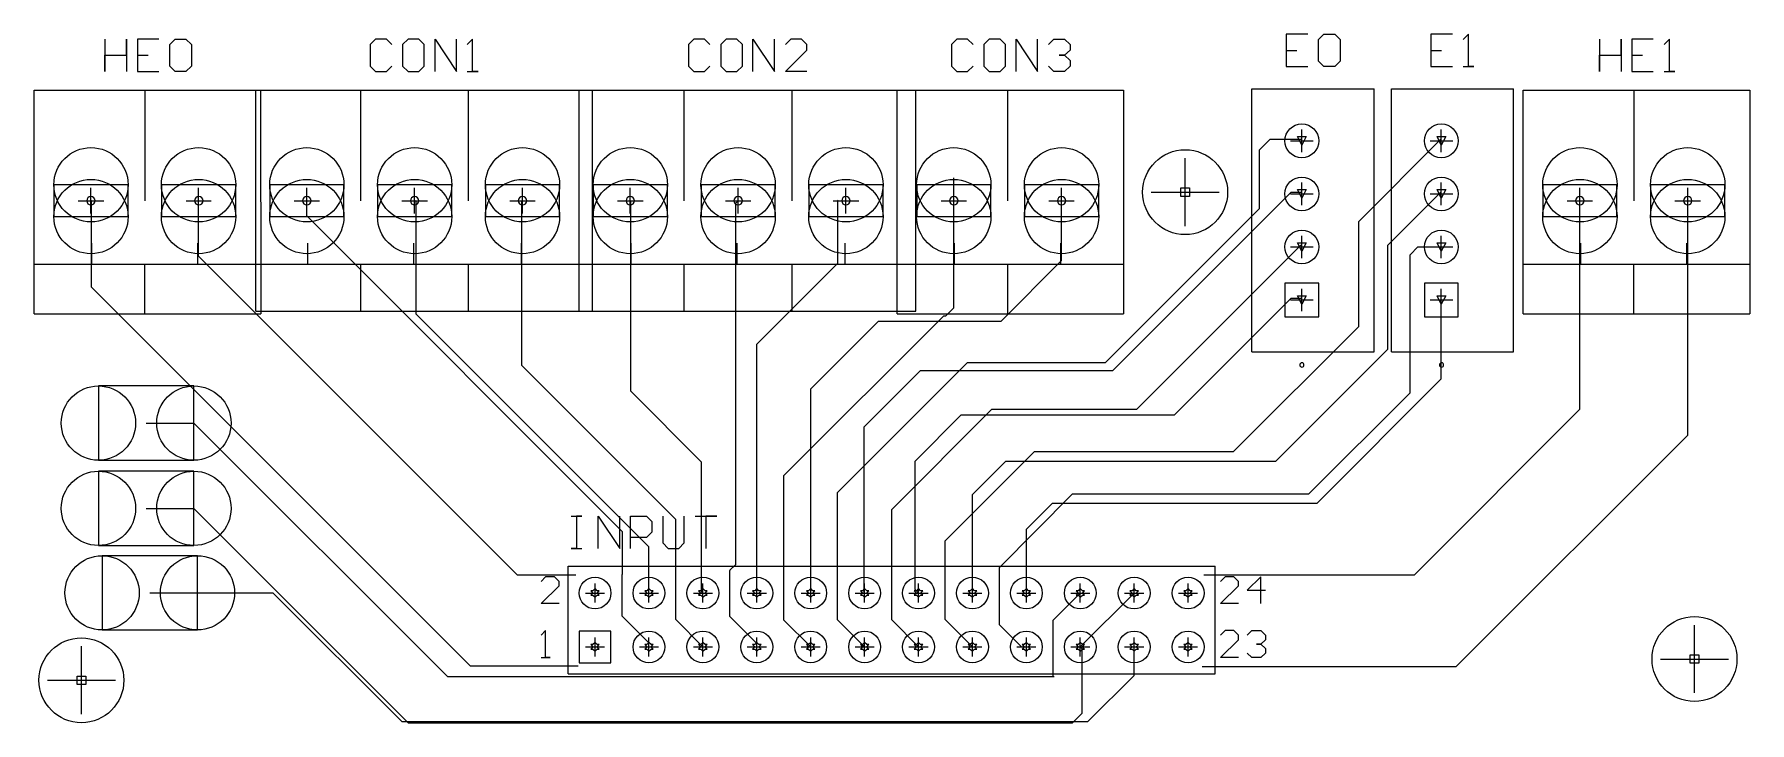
# Model space of a CAD drawing. Extents: x 2.3 to 83.1, y 1.5 to 33.9.
import ezdxf

# ---------------------------------------------------------------- set-up
doc = ezdxf.new("R2010")
doc.units = 0
doc.layers.get('0').update_dxf_attribs({"linetype": 'CONTINUOUS'})
for name, color, linetype in [('gbl', 5, 'CONTINUOUS'), ('gd1', 1, 'CONTINUOUS'), ('gg1', 1, 'CONTINUOUS'), ('gtl', 1, 'CONTINUOUS'), ('gto', 2, 'CONTINUOUS')]:
    doc.layers.add(name, color=color, linetype=linetype)

# ---------------------------------------------------------------- blocks, each defined once
blk = doc.blocks.new('D14')
blk.add_lwpolyline([(2.2479, 1.74752), (-2.2479, 1.74752), (-2.2479, -1.74752), (2.2479, -1.74752)], close=True)
for centre in [(-2.2479, 0), (2.2479, 0)]:
    blk.add_circle(centre, 1.75)
blk = doc.blocks.new('D19')
blk.add_circle((0, 0), 2)
blk = doc.blocks.new('D20')
blk.add_lwpolyline([(1.74752, 0.7493), (-1.74752, 0.7493), (-1.74752, -0.7493), (1.74752, -0.7493)], close=True)
for centre in [(0, 0.7493), (0, -0.7493)]:
    blk.add_circle(centre, 1.75)
blk = doc.blocks.new('D21')
blk.add_lwpolyline([(-0.794998, -0.794998), (0.794998, -0.794998), (0.794998, 0.794998), (-0.794998, 0.794998)], close=True)
blk = doc.blocks.new('D22')
blk.add_circle((0, 0), 0.795)
blk = doc.blocks.new('D23')
blk.add_circle((0, 0), 0.75)
blk = doc.blocks.new('D24')
blk.add_lwpolyline([(-0.749999, -0.749999), (0.749999, -0.749999), (0.749999, 0.749999), (-0.749999, 0.749999)], close=True)

msp = doc.modelspace()

# ---------------------------------------------------------------- linework, layer by layer
at = {"layer": 'gbl', "color": 5}
for points in [[(60.00012, 28.500057), (60.500121, 29.000058)], [(60.00012, 25.730051), (60.00012, 28.500057)], [(60.500121, 29.000058), (62.000124, 29.000058)], [(64.680129, 25.12005), (68.570137, 29.020058)], [(45.600091, 21.050042), (45.600091, 27.180054)], [(15.12003, 25.380051), (15.12003, 26.120052)], [(25.250051, 18.330037), (25.250051, 26.090052), (25.280051, 26.120052)], [(35.330071, 25.990052), (35.440071, 26.100052)], [(35.330071, 8.960018), (35.330071, 25.990052)], [(15.12003, 25.380051), (30.00006, 10.490021)], [(52.750106, 18.480037), (60.00012, 25.730051)], [(64.680129, 20.17004), (64.680129, 25.12005)], [(54.230108, 16.280033), (61.950124, 24.000048)], [(61.950124, 24.000048), (62.000124, 24.000048)], [(62.330125, 12.280025), (67.100134, 17.050034), (67.100134, 23.550047), (67.470135, 23.930048), (68.560137, 23.930048)], [(45.23009, 20.680041), (45.600091, 21.050042)], [(37.600075, 13.150026), (45.13009, 20.680041)], [(45.13009, 20.680041), (45.23009, 20.680041)], [(58.780118, 14.280029), (64.680129, 20.17004)], [(25.250051, 18.330037), (32.500065, 11.080022)], [(40.13008, 12.350025), (46.250093, 18.480037)], [(46.250093, 18.480037), (52.750106, 18.480037)], [(42.680085, 11.550023), (47.400095, 16.280033)], [(47.400095, 16.280033), (54.230108, 16.280033)], [(7.550015, 15.620031), (9.80002, 15.620031)], [(9.80002, 15.620031), (21.750044, 3.670007)], [(45.20009, 10.07002), (49.400099, 14.280029)], [(49.400099, 14.280029), (58.780118, 14.280029)], [(37.600075, 6.330013), (37.600075, 13.150026)], [(40.13008, 6.350013), (40.13008, 12.350025)], [(47.750096, 8.820018), (51.200102, 12.280025)], [(51.200102, 12.280025), (62.330125, 12.280025)], [(7.550015, 11.600023), (9.80002, 11.600023)], [(9.80002, 11.600023), (19.90004, 1.500003)], [(42.680085, 6.340013), (42.680085, 11.550023)], [(32.500065, 6.360013), (32.500065, 11.080022)], [(30.00006, 8.500017), (30.00006, 10.490021)], [(45.20009, 6.360013), (45.20009, 10.07002)], [(35.05007, 8.690017), (35.330071, 8.960018)], [(29.98006, 8.480017), (30.00006, 8.500017)], [(29.98006, 6.520013), (29.98006, 8.480017)], [(35.05007, 8.690017), (35.05007, 8.680017)], [(35.05007, 6.510013), (35.05007, 8.680017)], [(47.750096, 6.110012), (47.750096, 8.820018)], [(50.280101, 3.670007), (50.280101, 6.330013), (51.560103, 7.610015)], [(51.560103, 5.07001), (54.100108, 7.610015)], [(29.98006, 6.520013), (31.240062, 5.260011)], [(35.05007, 6.510013), (36.320073, 5.24001)], [(32.500065, 6.360013), (33.780068, 5.07001)], [(37.600075, 6.330013), (38.860078, 5.07001)], [(40.13008, 6.350013), (41.400083, 5.07001)], [(42.680085, 6.340013), (43.940088, 5.07001)], [(45.20009, 6.360013), (46.480093, 5.07001)], [(47.750096, 6.110012), (48.790098, 5.07001)], [(31.240062, 5.07001), (31.240062, 5.260011)], [(36.320073, 5.07001), (36.320073, 5.24001)], [(48.790098, 5.07001), (49.020098, 5.07001)], [(51.200102, 1.500003), (51.650103, 1.950004), (51.650103, 4.98001)], [(51.560103, 5.07001), (51.650103, 4.98001)], [(51.560103, 5.07001), (51.560103, 5.07001)], [(21.750044, 3.670007), (50.330101, 3.670007)], [(19.90004, 1.500003), (51.200102, 1.500003)]]:
    msp.add_lwpolyline(points, dxfattribs=at)
at = {"layer": 'gd1', "color": 1}
for points in [[(62.000124, 28.720057), (61.800124, 29.120058), (62.200124, 29.120058), (62.000124, 28.720057)], [(68.570137, 28.720057), (68.370137, 29.120058), (68.780138, 29.120058), (68.570137, 28.720057)], [(56.300113, 26.300053), (56.300113, 26.700053), (56.700113, 26.700053), (56.700113, 26.300053), (56.300113, 26.300053)], [(62.000124, 26.220052), (61.800124, 26.620053), (62.200124, 26.620053), (62.000124, 26.220052)], [(68.570137, 26.220052), (68.370137, 26.620053), (68.780138, 26.620053), (68.570137, 26.220052)], [(62.000124, 23.720047), (61.800124, 24.120048), (62.200124, 24.120048), (62.000124, 23.720047)], [(68.570137, 23.720047), (68.370137, 24.120048), (68.780138, 24.120048), (68.570137, 23.720047)], [(62.000124, 21.220042), (61.800124, 21.620043), (62.200124, 21.620043), (62.000124, 21.220042)], [(68.570137, 21.220042), (68.370137, 21.620043), (68.780138, 21.620043), (68.570137, 21.220042)], [(28.700057, 7.410015), (28.800058, 7.510015), (28.900058, 7.510015), (28.800058, 7.610015), (28.900058, 7.720015), (28.800058, 7.720015), (28.700057, 7.820016), (28.600057, 7.720015), (28.500057, 7.720015), (28.600057, 7.610015), (28.500057, 7.510015), (28.600057, 7.510015), (28.700057, 7.410015)], [(31.240062, 7.410015), (31.340063, 7.510015), (31.440063, 7.510015), (31.340063, 7.610015), (31.440063, 7.720015), (31.340063, 7.720015), (31.240062, 7.820016), (31.140062, 7.720015), (31.040062, 7.720015), (31.140062, 7.610015), (31.040062, 7.510015), (31.140062, 7.510015), (31.240062, 7.410015)], [(33.780068, 7.410015), (33.880068, 7.510015), (33.980068, 7.510015), (33.880068, 7.610015), (33.980068, 7.720015), (33.880068, 7.720015), (33.780068, 7.820016), (33.680067, 7.720015), (33.580067, 7.720015), (33.680067, 7.610015), (33.580067, 7.510015), (33.680067, 7.510015), (33.780068, 7.410015)], [(36.320073, 7.410015), (36.420073, 7.510015), (36.520073, 7.510015), (36.420073, 7.610015), (36.520073, 7.720015), (36.420073, 7.720015), (36.320073, 7.820016), (36.220072, 7.720015), (36.120072, 7.720015), (36.220072, 7.610015), (36.120072, 7.510015), (36.220072, 7.510015), (36.320073, 7.410015)], [(38.860078, 7.410015), (38.960078, 7.510015), (39.060078, 7.510015), (38.960078, 7.610015), (39.060078, 7.720015), (38.960078, 7.720015), (38.860078, 7.820016), (38.760078, 7.720015), (38.660077, 7.720015), (38.760078, 7.610015), (38.660077, 7.510015), (38.760078, 7.510015), (38.860078, 7.410015)], [(41.400083, 7.410015), (41.500083, 7.510015), (41.600083, 7.510015), (41.500083, 7.610015), (41.600083, 7.720015), (41.500083, 7.720015), (41.400083, 7.820016), (41.300083, 7.720015), (41.200082, 7.720015), (41.300083, 7.610015), (41.200082, 7.510015), (41.300083, 7.510015), (41.400083, 7.410015)], [(43.940088, 7.410015), (44.040088, 7.510015), (44.140088, 7.510015), (44.040088, 7.610015), (44.140088, 7.720015), (44.040088, 7.720015), (43.940088, 7.820016), (43.840088, 7.720015), (43.740087, 7.720015), (43.840088, 7.610015), (43.740087, 7.510015), (43.840088, 7.510015), (43.940088, 7.410015)], [(46.480093, 7.410015), (46.580093, 7.510015), (46.680093, 7.510015), (46.580093, 7.610015), (46.680093, 7.720015), (46.580093, 7.720015), (46.480093, 7.820016), (46.380093, 7.720015), (46.280093, 7.720015), (46.380093, 7.610015), (46.280093, 7.510015), (46.380093, 7.510015), (46.480093, 7.410015)], [(49.020098, 7.410015), (49.120098, 7.510015), (49.220098, 7.510015), (49.120098, 7.610015), (49.220098, 7.720015), (49.120098, 7.720015), (49.020098, 7.820016), (48.920098, 7.720015), (48.820098, 7.720015), (48.920098, 7.610015), (48.820098, 7.510015), (48.920098, 7.510015), (49.020098, 7.410015)], [(51.560103, 7.410015), (51.660103, 7.510015), (51.760104, 7.510015), (51.660103, 7.610015), (51.760104, 7.720015), (51.660103, 7.720015), (51.560103, 7.820016), (51.460103, 7.720015), (51.360103, 7.720015), (51.460103, 7.610015), (51.360103, 7.510015), (51.460103, 7.510015), (51.560103, 7.410015)], [(54.100108, 7.410015), (54.200108, 7.510015), (54.300109, 7.510015), (54.200108, 7.610015), (54.300109, 7.720015), (54.200108, 7.720015), (54.100108, 7.820016), (54.000108, 7.720015), (53.900108, 7.720015), (54.000108, 7.610015), (53.900108, 7.510015), (54.000108, 7.510015), (54.100108, 7.410015)], [(56.640113, 7.410015), (56.740113, 7.510015), (56.840114, 7.510015), (56.740113, 7.610015), (56.840114, 7.720015), (56.740113, 7.720015), (56.640113, 7.820016), (56.540113, 7.720015), (56.440113, 7.720015), (56.540113, 7.610015), (56.440113, 7.510015), (56.540113, 7.510015), (56.640113, 7.410015)], [(28.700057, 4.87001), (28.800058, 4.97001), (28.900058, 4.97001), (28.800058, 5.07001), (28.900058, 5.18001), (28.800058, 5.18001), (28.700057, 5.280011), (28.600057, 5.18001), (28.500057, 5.18001), (28.600057, 5.07001), (28.500057, 4.97001), (28.600057, 4.97001), (28.700057, 4.87001)], [(31.240062, 4.87001), (31.340063, 4.97001), (31.440063, 4.97001), (31.340063, 5.07001), (31.440063, 5.18001), (31.340063, 5.18001), (31.240062, 5.280011), (31.140062, 5.18001), (31.040062, 5.18001), (31.140062, 5.07001), (31.040062, 4.97001), (31.140062, 4.97001), (31.240062, 4.87001)], [(33.780068, 4.87001), (33.880068, 4.97001), (33.980068, 4.97001), (33.880068, 5.07001), (33.980068, 5.18001), (33.880068, 5.18001), (33.780068, 5.280011), (33.680067, 5.18001), (33.580067, 5.18001), (33.680067, 5.07001), (33.580067, 4.97001), (33.680067, 4.97001), (33.780068, 4.87001)], [(36.320073, 4.87001), (36.420073, 4.97001), (36.520073, 4.97001), (36.420073, 5.07001), (36.520073, 5.18001), (36.420073, 5.18001), (36.320073, 5.280011), (36.220072, 5.18001), (36.120072, 5.18001), (36.220072, 5.07001), (36.120072, 4.97001), (36.220072, 4.97001), (36.320073, 4.87001)], [(38.860078, 4.87001), (38.960078, 4.97001), (39.060078, 4.97001), (38.960078, 5.07001), (39.060078, 5.18001), (38.960078, 5.18001), (38.860078, 5.280011), (38.760078, 5.18001), (38.660077, 5.18001), (38.760078, 5.07001), (38.660077, 4.97001), (38.760078, 4.97001), (38.860078, 4.87001)], [(41.400083, 4.87001), (41.500083, 4.97001), (41.600083, 4.97001), (41.500083, 5.07001), (41.600083, 5.18001), (41.500083, 5.18001), (41.400083, 5.280011), (41.300083, 5.18001), (41.200082, 5.18001), (41.300083, 5.07001), (41.200082, 4.97001), (41.300083, 4.97001), (41.400083, 4.87001)], [(43.940088, 4.87001), (44.040088, 4.97001), (44.140088, 4.97001), (44.040088, 5.07001), (44.140088, 5.18001), (44.040088, 5.18001), (43.940088, 5.280011), (43.840088, 5.18001), (43.740087, 5.18001), (43.840088, 5.07001), (43.740087, 4.97001), (43.840088, 4.97001), (43.940088, 4.87001)], [(46.480093, 4.87001), (46.580093, 4.97001), (46.680093, 4.97001), (46.580093, 5.07001), (46.680093, 5.18001), (46.580093, 5.18001), (46.480093, 5.280011), (46.380093, 5.18001), (46.280093, 5.18001), (46.380093, 5.07001), (46.280093, 4.97001), (46.380093, 4.97001), (46.480093, 4.87001)], [(49.020098, 4.87001), (49.120098, 4.97001), (49.220098, 4.97001), (49.120098, 5.07001), (49.220098, 5.18001), (49.120098, 5.18001), (49.020098, 5.280011), (48.920098, 5.18001), (48.820098, 5.18001), (48.920098, 5.07001), (48.820098, 4.97001), (48.920098, 4.97001), (49.020098, 4.87001)], [(51.560103, 4.87001), (51.660103, 4.97001), (51.760104, 4.97001), (51.660103, 5.07001), (51.760104, 5.18001), (51.660103, 5.18001), (51.560103, 5.280011), (51.460103, 5.18001), (51.360103, 5.18001), (51.460103, 5.07001), (51.360103, 4.97001), (51.460103, 4.97001), (51.560103, 4.87001)], [(54.100108, 4.87001), (54.200108, 4.97001), (54.300109, 4.97001), (54.200108, 5.07001), (54.300109, 5.18001), (54.200108, 5.18001), (54.100108, 5.280011), (54.000108, 5.18001), (53.900108, 5.18001), (54.000108, 5.07001), (53.900108, 4.97001), (54.000108, 4.97001), (54.100108, 4.87001)], [(56.640113, 4.87001), (56.740113, 4.97001), (56.840114, 4.97001), (56.740113, 5.07001), (56.840114, 5.18001), (56.740113, 5.18001), (56.640113, 5.280011), (56.540113, 5.18001), (56.440113, 5.18001), (56.540113, 5.07001), (56.440113, 4.97001), (56.540113, 4.97001), (56.640113, 4.87001)], [(80.300161, 4.300009), (80.300161, 4.700009), (80.700161, 4.700009), (80.700161, 4.300009), (80.300161, 4.300009)], [(4.300009, 3.300007), (4.300009, 3.700007), (4.700009, 3.700007), (4.700009, 3.300007), (4.300009, 3.300007)]]:
    msp.add_lwpolyline(points, dxfattribs=at)
for points in [[(5.15001, 26.100052), (5.15001, 26.100052), (5.15001, 26.100052, 1), (4.75001, 26.100052), (4.75001, 26.100052), (4.75001, 26.100052, 1), (5.15001, 26.100052), (5.15001, 26.100052)], [(10.23002, 26.100052), (10.23002, 26.100052), (10.23002, 26.100052, 1), (9.83002, 26.100052), (9.83002, 26.100052), (9.83002, 26.100052, 1), (10.23002, 26.100052), (10.23002, 26.100052)], [(15.320031, 26.100052), (15.320031, 26.100052), (15.320031, 26.100052, 1), (14.92003, 26.100052), (14.92003, 26.100052), (14.92003, 26.100052, 1), (15.320031, 26.100052), (15.320031, 26.100052)], [(20.400041, 26.100052), (20.400041, 26.100052), (20.400041, 26.100052, 1), (20.00004, 26.100052), (20.00004, 26.100052), (20.00004, 26.100052, 1), (20.400041, 26.100052), (20.400041, 26.100052)], [(25.480051, 26.100052), (25.480051, 26.100052), (25.480051, 26.100052, 1), (25.08005, 26.100052), (25.08005, 26.100052), (25.08005, 26.100052, 1), (25.480051, 26.100052), (25.480051, 26.100052)], [(30.560061, 26.100052), (30.560061, 26.100052), (30.560061, 26.100052, 1), (30.16006, 26.100052), (30.16006, 26.100052), (30.16006, 26.100052, 1), (30.560061, 26.100052), (30.560061, 26.100052)], [(35.640071, 26.100052), (35.640071, 26.100052), (35.640071, 26.100052, 1), (35.24007, 26.100052), (35.24007, 26.100052), (35.24007, 26.100052, 1), (35.640071, 26.100052), (35.640071, 26.100052)], [(40.720081, 26.100052), (40.720081, 26.100052), (40.720081, 26.100052, 1), (40.320081, 26.100052), (40.320081, 26.100052), (40.320081, 26.100052, 1), (40.720081, 26.100052), (40.720081, 26.100052)], [(45.800092, 26.100052), (45.800092, 26.100052), (45.800092, 26.100052, 1), (45.400091, 26.100052), (45.400091, 26.100052), (45.400091, 26.100052, 1), (45.800092, 26.100052), (45.800092, 26.100052)], [(50.880102, 26.100052), (50.880102, 26.100052), (50.880102, 26.100052, 1), (50.480101, 26.100052), (50.480101, 26.100052), (50.480101, 26.100052, 1), (50.880102, 26.100052), (50.880102, 26.100052)], [(75.300151, 26.100052), (75.300151, 26.100052), (75.300151, 26.100052, 1), (74.90015, 26.100052), (74.90015, 26.100052), (74.90015, 26.100052, 1), (75.300151, 26.100052), (75.300151, 26.100052)], [(80.380161, 26.100052), (80.380161, 26.100052), (80.380161, 26.100052, 1), (79.98016, 26.100052), (79.98016, 26.100052), (79.98016, 26.100052, 1), (80.380161, 26.100052), (80.380161, 26.100052)]]:
    msp.add_lwpolyline(points, format="xyb", dxfattribs=at)
at = {"layer": 'gg1', "color": 1}
for points in [[(62.000124, 28.390057), (62.000124, 29.450059)], [(68.570137, 28.390057), (68.570137, 29.450059)], [(61.470123, 28.920058), (62.530125, 28.920058)], [(68.040136, 28.920058), (69.110138, 28.920058)], [(56.500113, 24.90005), (56.500113, 28.100056)], [(4.95001, 25.500051), (4.95001, 26.700053)], [(10.02002, 25.500051), (10.02002, 26.700053)], [(15.12003, 25.500051), (15.12003, 26.700053)], [(20.20004, 25.500051), (20.20004, 26.700053)], [(25.280051, 25.500051), (25.280051, 26.700053)], [(30.360061, 25.500051), (30.360061, 26.700053)], [(35.440071, 25.500051), (35.440071, 26.700053)], [(40.520081, 25.500051), (40.520081, 26.700053)], [(45.600091, 25.500051), (45.600091, 26.700053)], [(50.680101, 25.500051), (50.680101, 26.700053)], [(62.000124, 25.890052), (62.000124, 26.950054)], [(68.570137, 25.890052), (68.570137, 26.950054)], [(75.10015, 25.500051), (75.10015, 26.700053)], [(80.18016, 25.500051), (80.18016, 26.700053)], [(4.340009, 26.100052), (5.550011, 26.100052)], [(9.430019, 26.100052), (10.620021, 26.100052)], [(14.520029, 26.100052), (15.720031, 26.100052)], [(19.600039, 26.100052), (20.800042, 26.100052)], [(24.680049, 26.100052), (25.880052, 26.100052)], [(29.76006, 26.100052), (30.960062, 26.100052)], [(34.84007, 26.100052), (36.040072, 26.100052)], [(39.92008, 26.100052), (41.120082, 26.100052)], [(45.00009, 26.100052), (46.200092, 26.100052)], [(50.0801, 26.100052), (51.280103, 26.100052)], [(54.90011, 26.500053), (58.100116, 26.500053)], [(61.470123, 26.420053), (62.530125, 26.420053)], [(68.040136, 26.420053), (69.110138, 26.420053)], [(74.500149, 26.100052), (75.700151, 26.100052)], [(79.580159, 26.100052), (80.780162, 26.100052)], [(62.000124, 23.390047), (62.000124, 24.450049)], [(68.570137, 23.390047), (68.570137, 24.450049)], [(61.470123, 23.920048), (62.530125, 23.920048)], [(68.040136, 23.920048), (69.110138, 23.920048)], [(62.000124, 20.890042), (62.000124, 21.950044)], [(68.570137, 20.890042), (68.570137, 21.950044)], [(61.470123, 21.420043), (62.530125, 21.420043)], [(68.040136, 21.420043), (69.110138, 21.420043)], [(28.250057, 7.610015), (29.150058, 7.610015)], [(28.700057, 7.160014), (28.700057, 8.060016)], [(30.790062, 7.610015), (31.690063, 7.610015)], [(31.240062, 7.160014), (31.240062, 8.060016)], [(33.330067, 7.610015), (34.230068, 7.610015)], [(33.780068, 7.160014), (33.780068, 8.060016)], [(35.870072, 7.610015), (36.770074, 7.610015)], [(36.320073, 7.160014), (36.320073, 8.060016)], [(38.410077, 7.610015), (39.310079, 7.610015)], [(38.860078, 7.160014), (38.860078, 8.060016)], [(40.950082, 7.610015), (41.850084, 7.610015)], [(41.400083, 7.160014), (41.400083, 8.060016)], [(43.490087, 7.610015), (44.390089, 7.610015)], [(43.940088, 7.160014), (43.940088, 8.060016)], [(46.030092, 7.610015), (46.930094, 7.610015)], [(46.480093, 7.160014), (46.480093, 8.060016)], [(48.570097, 7.610015), (49.470099, 7.610015)], [(49.020098, 7.160014), (49.020098, 8.060016)], [(51.110102, 7.610015), (52.010104, 7.610015)], [(51.560103, 7.160014), (51.560103, 8.060016)], [(53.650107, 7.610015), (54.550109, 7.610015)], [(54.100108, 7.160014), (54.100108, 8.060016)], [(56.190112, 7.610015), (57.090114, 7.610015)], [(56.640113, 7.160014), (56.640113, 8.060016)], [(80.500161, 2.900006), (80.500161, 6.100012)], [(4.500009, 1.900004), (4.500009, 5.10001)], [(28.250057, 5.07001), (29.150058, 5.07001)], [(28.700057, 4.620009), (28.700057, 5.520011)], [(30.790062, 5.07001), (31.690063, 5.07001)], [(31.240062, 4.620009), (31.240062, 5.520011)], [(33.330067, 5.07001), (34.230068, 5.07001)], [(33.780068, 4.620009), (33.780068, 5.520011)], [(35.870072, 5.07001), (36.770074, 5.07001)], [(36.320073, 4.620009), (36.320073, 5.520011)], [(38.410077, 5.07001), (39.310079, 5.07001)], [(38.860078, 4.620009), (38.860078, 5.520011)], [(40.950082, 5.07001), (41.850084, 5.07001)], [(41.400083, 4.620009), (41.400083, 5.520011)], [(43.490087, 5.07001), (44.390089, 5.07001)], [(43.940088, 4.620009), (43.940088, 5.520011)], [(46.030092, 5.07001), (46.930094, 5.07001)], [(46.480093, 4.620009), (46.480093, 5.520011)], [(48.570097, 5.07001), (49.470099, 5.07001)], [(49.020098, 4.620009), (49.020098, 5.520011)], [(51.110102, 5.07001), (52.010104, 5.07001)], [(51.560103, 4.620009), (51.560103, 5.520011)], [(53.650107, 5.07001), (54.550109, 5.07001)], [(54.100108, 4.620009), (54.100108, 5.520011)], [(56.190112, 5.07001), (57.090114, 5.07001)], [(56.640113, 4.620009), (56.640113, 5.520011)], [(78.900158, 4.500009), (82.100164, 4.500009)], [(2.900006, 3.500007), (6.100012, 3.500007)]]:
    msp.add_lwpolyline(points, dxfattribs=at)
at = {"layer": 'gtl', "color": 1}
for points in [[(4.95001, 26.120052), (4.97001, 26.090052)], [(4.97001, 22.030044), (4.97001, 26.090052)], [(10.02002, 23.480047), (10.02002, 26.120052)], [(20.20004, 26.120052), (20.270041, 26.050052)], [(20.270041, 20.750042), (20.270041, 26.050052)], [(30.360061, 26.100052), (30.380061, 26.080052)], [(30.380061, 17.120034), (30.380061, 26.080052)], [(36.320073, 19.340039), (40.14008, 23.160046), (40.14008, 26.110052), (40.15008, 26.120052)], [(50.680101, 23.280047), (50.680101, 26.120052)], [(53.100106, 18.100036), (61.500123, 26.500053)], [(61.500123, 26.500053), (62.000124, 26.500053)], [(66.050132, 24.000048), (68.570137, 26.520053)], [(75.10015, 16.280033), (75.10015, 25.800052)], [(80.18016, 15.05003), (80.18016, 25.760052)], [(10.02002, 23.480047), (25.03005, 8.470017)], [(66.050132, 19.100038), (66.050132, 24.000048)], [(42.050084, 20.420041), (47.830096, 20.420041), (50.680101, 23.280047)], [(4.97001, 22.030044), (22.820046, 4.180008)], [(56.000112, 16.000032), (61.500123, 21.500043)], [(61.500123, 21.500043), (62.000124, 21.500043)], [(68.570137, 17.700035), (68.570137, 21.310043)], [(20.270041, 20.750042), (31.240062, 9.78002)], [(38.860078, 17.240034), (42.050084, 20.420041)], [(36.320073, 7.610015), (36.320073, 19.340039)], [(60.780122, 13.820028), (66.050132, 19.100038)], [(41.380083, 15.450031), (44.030088, 18.100036)], [(44.030088, 18.100036), (53.100106, 18.100036)], [(30.380061, 17.120034), (33.720067, 13.770028)], [(38.860078, 7.610015), (38.860078, 17.240034)], [(62.720125, 11.850024), (68.570137, 17.700035)], [(67.300135, 8.470017), (75.10015, 16.280033)], [(41.380083, 7.640015), (41.380083, 15.450031)], [(43.780088, 13.830028), (45.950092, 16.000032)], [(45.950092, 16.000032), (56.000112, 16.000032)], [(69.270139, 4.150008), (80.18016, 15.05003)], [(33.720067, 7.670015), (33.720067, 13.770028)], [(43.780088, 7.780016), (43.780088, 13.830028)], [(46.480093, 7.610015), (46.480093, 12.260025), (48.050096, 13.820028)], [(48.050096, 13.820028), (60.780122, 13.820028)], [(49.020098, 10.620021), (50.250101, 11.850024)], [(50.250101, 11.850024), (62.720125, 11.850024)], [(49.020098, 7.610015), (49.020098, 10.620021)], [(31.240062, 7.610015), (31.240062, 9.78002)], [(25.03005, 8.470017), (27.800056, 8.470017)], [(57.380115, 8.470017), (67.300135, 8.470017)], [(7.720015, 7.620015), (13.520027, 7.620015), (19.600039, 1.550003)], [(33.720067, 7.670015), (33.780068, 7.610015)], [(41.380083, 7.640015), (41.400083, 7.610015)], [(43.780088, 7.780016), (43.940088, 7.610015)], [(54.100108, 3.720007), (54.100108, 5.07001)], [(22.820046, 4.180008), (27.900056, 4.180008)], [(57.300115, 4.150008), (69.270139, 4.150008)], [(51.920104, 1.550003), (54.100108, 3.720007)], [(19.600039, 1.550003), (51.920104, 1.550003)]]:
    msp.add_lwpolyline(points, dxfattribs=at)
at = {"layer": 'gto', "color": 2}
for points in [[(5.610011, 33.710067), (5.610011, 32.190064), (5.610011, 32.950066), (6.630013, 32.950066), (6.630013, 33.710067), (6.630013, 32.190064)], [(8.150016, 33.710067), (7.140014, 33.710067), (7.140014, 32.190064), (8.150016, 32.190064)], [(8.660017, 33.460067), (8.910018, 33.710067), (9.420019, 33.710067), (9.680019, 33.460067), (9.680019, 32.440065), (9.420019, 32.190064), (8.910018, 32.190064), (8.660017, 32.440065), (8.660017, 33.460067)], [(19.130038, 33.460067), (18.870038, 33.710067), (18.360037, 33.710067), (18.110036, 33.460067), (18.110036, 32.440065), (18.360037, 32.190064), (18.870038, 32.190064), (19.130038, 32.440065)], [(20.400041, 33.710067), (19.89004, 33.710067), (19.630039, 33.460067), (19.630039, 32.440065), (19.89004, 32.190064), (20.400041, 32.190064), (20.650041, 32.440065), (20.650041, 33.460067), (20.400041, 33.710067)], [(21.160042, 32.190064), (21.160042, 33.710067), (22.170044, 32.190064), (22.170044, 33.710067)], [(22.680045, 32.190064), (23.190046, 32.190064), (22.930046, 32.190064), (22.930046, 33.710067), (22.680045, 33.460067)], [(34.110068, 33.460067), (33.860068, 33.710067), (33.350067, 33.710067), (33.100066, 33.460067), (33.100066, 32.440065), (33.350067, 32.190064), (33.860068, 32.190064), (34.110068, 32.440065)], [(35.380071, 33.710067), (34.87007, 33.710067), (34.620069, 33.460067), (34.620069, 32.440065), (34.87007, 32.190064), (35.380071, 32.190064), (35.640071, 32.440065), (35.640071, 33.460067), (35.380071, 33.710067)], [(36.140072, 32.190064), (36.140072, 33.710067), (37.160074, 32.190064), (37.160074, 33.710067)], [(38.680077, 32.190064), (37.670075, 32.190064), (38.680077, 33.200066), (38.680077, 33.460067), (38.430077, 33.710067), (37.920076, 33.710067), (37.670075, 33.460067)], [(46.510093, 33.460067), (46.250093, 33.710067), (45.750092, 33.710067), (45.490091, 33.460067), (45.490091, 32.440065), (45.750092, 32.190064), (46.250093, 32.190064), (46.510093, 32.440065)], [(47.780096, 33.710067), (47.270095, 33.710067), (47.010094, 33.460067), (47.010094, 32.440065), (47.270095, 32.190064), (47.780096, 32.190064), (48.030096, 32.440065), (48.030096, 33.460067), (47.780096, 33.710067)], [(48.540097, 32.190064), (48.540097, 33.710067), (49.550099, 32.190064), (49.550099, 33.710067)], [(50.0601, 33.460067), (50.320101, 33.710067), (50.820102, 33.710067), (51.080102, 33.460067), (51.080102, 33.200066), (50.820102, 32.950066), (50.570101, 32.950066), (50.820102, 32.950066), (51.080102, 32.700065), (51.080102, 32.440065), (50.820102, 32.190064), (50.320101, 32.190064), (50.0601, 32.440065)], [(62.280125, 33.940068), (61.260123, 33.940068), (61.260123, 32.420065), (62.280125, 32.420065)], [(61.260123, 33.180066), (61.770124, 33.180066)], [(62.790126, 33.690067), (63.040126, 33.940068), (63.550127, 33.940068), (63.800128, 33.690067), (63.800128, 32.670065), (63.550127, 32.420065), (63.040126, 32.420065), (62.790126, 32.670065), (62.790126, 33.690067)], [(69.090138, 33.940068), (68.070136, 33.940068), (68.070136, 32.420065), (69.090138, 32.420065)], [(68.070136, 33.180066), (68.580137, 33.180066)], [(69.600139, 32.420065), (70.10014, 32.420065), (69.85014, 32.420065), (69.85014, 33.940068), (69.600139, 33.690067)], [(76.020152, 33.710067), (76.020152, 32.190064), (76.020152, 32.950066), (77.040154, 32.950066), (77.040154, 33.710067), (77.040154, 32.190064)], [(78.560157, 33.710067), (77.550155, 33.710067), (77.550155, 32.190064), (78.560157, 32.190064)], [(79.070158, 32.190064), (79.580159, 32.190064), (79.320159, 32.190064), (79.320159, 33.710067), (79.070158, 33.460067)], [(7.140014, 32.950066), (7.640015, 32.950066)], [(77.550155, 32.950066), (78.050156, 32.950066)], [(2.280005, 31.310063), (12.940026, 31.310063)], [(2.280005, 20.770042), (2.280005, 31.310063)], [(7.480015, 31.310063), (7.490015, 26.100052)], [(12.710025, 20.890042), (12.710025, 31.310063), (28.580057, 31.310063)], [(12.940026, 31.310063), (12.950026, 20.770042)], [(17.660035, 26.100052), (17.660035, 31.310063)], [(22.740045, 26.100052), (22.740045, 31.310063)], [(27.950056, 20.890042), (27.950056, 31.310063), (43.820088, 31.310063)], [(28.580057, 20.890042), (28.580057, 31.310063)], [(32.900066, 26.100052), (32.900066, 31.310063)], [(37.980076, 26.100052), (37.980076, 31.310063)], [(42.930086, 20.770042), (42.930086, 31.310063), (53.600107, 31.310063), (53.600107, 20.770042)], [(43.820088, 20.890042), (43.820088, 31.310063)], [(48.140096, 26.100052), (48.140096, 31.310063)], [(59.650119, 31.370063), (65.400131, 31.370063)], [(59.650119, 18.970038), (59.650119, 31.370063)], [(65.400131, 18.970038), (65.400131, 31.370063)], [(66.220132, 31.370063), (71.970144, 31.370063)], [(66.220132, 18.970038), (66.220132, 31.370063)], [(71.970144, 18.970038), (71.970144, 31.370063)], [(72.430145, 20.770042), (72.430145, 31.310063), (83.100166, 31.310063), (83.100166, 20.770042)], [(77.640155, 31.310063), (77.640155, 26.100052)], [(4.99001, 23.100046), (4.99001, 24.100048)], [(9.99002, 23.100046), (9.99002, 24.100048)], [(15.16003, 23.100046), (15.16003, 24.100048)], [(20.16004, 23.100046), (20.16004, 24.100048)], [(25.24005, 23.100046), (25.24005, 24.100048)], [(30.400061, 23.100046), (30.400061, 24.100048)], [(35.400071, 23.100046), (35.400071, 24.100048)], [(40.480081, 23.100046), (40.480081, 24.100048)], [(45.640091, 23.100046), (45.640091, 24.100048)], [(50.640101, 23.100046), (50.640101, 24.100048)], [(75.14015, 23.100046), (75.14015, 24.100048)], [(80.14016, 23.100046), (80.14016, 24.100048)], [(2.280005, 23.100046), (12.950026, 23.100046)], [(7.490015, 20.770042), (7.490015, 23.100046)], [(12.710025, 23.100046), (28.580057, 23.100046)], [(17.660035, 20.890042), (17.660035, 23.100046)], [(22.740045, 20.890042), (22.740045, 23.100046)], [(27.950056, 23.100046), (43.820088, 23.100046)], [(32.900066, 20.890042), (32.900066, 23.100046)], [(37.980076, 20.890042), (37.980076, 23.100046)], [(42.930086, 23.100046), (53.600107, 23.100046)], [(48.140096, 20.770042), (48.140096, 23.100046)], [(72.430145, 23.100046), (83.100166, 23.100046)], [(77.640155, 20.770042), (77.640155, 23.100046)], [(2.280005, 20.770042), (12.950026, 20.770042)], [(12.710025, 20.890042), (28.580057, 20.890042)], [(27.950056, 20.890042), (43.820088, 20.890042)], [(42.930086, 20.770042), (53.600107, 20.770042)], [(72.430145, 20.770042), (83.100166, 20.770042)], [(59.650119, 18.970038), (65.400131, 18.970038)], [(66.220132, 18.970038), (71.970144, 18.970038)], [(27.570055, 11.240022), (28.080056, 11.240022), (27.830056, 11.240022), (27.830056, 9.710019), (27.570055, 9.710019), (28.080056, 9.710019)], [(28.840058, 9.710019), (28.840058, 11.240022), (29.86006, 9.710019), (29.86006, 11.240022)], [(30.370061, 9.710019), (30.370061, 11.240022), (31.130062, 11.240022), (31.380063, 10.980022), (31.380063, 10.480021), (31.130062, 10.22002), (30.370061, 10.22002)], [(31.890064, 11.240022), (31.890064, 9.97002), (32.140064, 9.710019), (32.650065, 9.710019), (32.900066, 9.97002), (32.900066, 11.240022)], [(33.410067, 11.240022), (34.430069, 11.240022), (33.920068, 11.240022), (33.920068, 9.710019)], [(27.010054, 7.110014), (26.160052, 7.110014), (27.010054, 7.950016), (27.010054, 8.160016), (26.790054, 8.380017), (26.370053, 8.380017), (26.160052, 8.160016)], [(27.430055, 8.880018), (57.910116, 8.880018)], [(27.430055, 3.800008), (27.430055, 8.880018)], [(57.910116, 3.800008), (57.910116, 8.880018)], [(59.010118, 7.110014), (58.160116, 7.110014), (59.010118, 7.950016), (59.010118, 8.160016), (58.800118, 8.380017), (58.380117, 8.380017), (58.160116, 8.160016)], [(60.07012, 7.110014), (60.07012, 8.380017), (59.430119, 7.740015), (60.280121, 7.740015)], [(26.160052, 4.570009), (26.580053, 4.570009), (26.370053, 4.570009), (26.370053, 5.840012), (26.160052, 5.620011)], [(59.010118, 4.570009), (58.160116, 4.570009), (59.010118, 5.410011), (59.010118, 5.620011), (58.800118, 5.840012), (58.380117, 5.840012), (58.160116, 5.620011)], [(59.430119, 5.620011), (59.650119, 5.840012), (60.07012, 5.840012), (60.280121, 5.620011), (60.280121, 5.410011), (60.07012, 5.20001), (59.86012, 5.20001), (60.07012, 5.20001), (60.280121, 4.99001), (60.280121, 4.78001), (60.07012, 4.570009), (59.650119, 4.570009), (59.430119, 4.78001)], [(27.430055, 3.800008), (57.910116, 3.800008)]]:
    msp.add_lwpolyline(points, dxfattribs=at)
for points in [[(62.100124, 18.360037), (62.100124, 18.360037), (62.100124, 18.360037, 1), (61.900124, 18.360037), (61.900124, 18.360037), (61.900124, 18.360037, 1), (62.100124, 18.360037), (62.100124, 18.360037)], [(68.680137, 18.360037), (68.680137, 18.360037), (68.680137, 18.360037, 1), (68.480137, 18.360037), (68.480137, 18.360037), (68.480137, 18.360037, 1), (68.680137, 18.360037), (68.680137, 18.360037)]]:
    msp.add_lwpolyline(points, format="xyb", dxfattribs=at)

# ---------------------------------------------------------------- block references
at = {"layer": 'gbl'}
for name, p in [('D22', (62.000124, 28.920058)), ('D22', (68.570137, 28.920058)), ('D20', (4.95001, 26.100052)), ('D20', (10.02002, 26.100052)), ('D20', (15.12003, 26.100052)), ('D20', (20.20004, 26.100052)), ('D20', (25.280051, 26.100052)), ('D20', (30.360061, 26.100052)), ('D20', (35.440071, 26.100052)), ('D20', (40.520081, 26.100052)), ('D20', (45.600091, 26.100052)), ('D20', (50.680101, 26.100052)), ('D19', (56.500113, 26.500053)), ('D20', (75.10015, 26.100052)), ('D20', (80.18016, 26.100052)), ('D22', (62.000124, 26.420053)), ('D22', (68.570137, 26.420053)), ('D22', (62.000124, 23.920048)), ('D22', (68.570137, 23.920048)), ('D21', (62.000124, 21.420043)), ('D21', (68.570137, 21.420043)), ('D14', (7.550015, 15.620031)), ('D14', (7.550015, 11.600023)), ('D23', (28.700057, 7.610015)), ('D23', (31.240062, 7.610015)), ('D23', (33.780068, 7.610015)), ('D23', (36.320073, 7.610015)), ('D23', (38.860078, 7.610015)), ('D23', (41.400083, 7.610015)), ('D23', (43.940088, 7.610015)), ('D23', (46.480093, 7.610015)), ('D23', (49.020098, 7.610015)), ('D23', (51.560103, 7.610015)), ('D23', (54.100108, 7.610015)), ('D23', (56.640113, 7.610015)), ('D19', (80.500161, 4.500009)), ('D24', (28.700057, 5.07001)), ('D23', (31.240062, 5.07001)), ('D23', (33.780068, 5.07001)), ('D23', (36.320073, 5.07001)), ('D23', (38.860078, 5.07001)), ('D23', (41.400083, 5.07001)), ('D23', (43.940088, 5.07001)), ('D23', (46.480093, 5.07001)), ('D23', (49.020098, 5.07001)), ('D23', (51.560103, 5.07001)), ('D23', (54.100108, 5.07001)), ('D23', (56.640113, 5.07001)), ('D19', (4.500009, 3.500007))]:
    msp.add_blockref(name, p, dxfattribs=at)
at = {"layer": 'gtl'}
for name, p in [('D22', (62.000124, 28.920058)), ('D22', (68.570137, 28.920058)), ('D20', (4.95001, 26.100052)), ('D20', (10.02002, 26.100052)), ('D20', (15.12003, 26.100052)), ('D20', (20.20004, 26.100052)), ('D20', (25.280051, 26.100052)), ('D20', (30.360061, 26.100052)), ('D20', (35.440071, 26.100052)), ('D20', (40.520081, 26.100052)), ('D20', (45.600091, 26.100052)), ('D20', (50.680101, 26.100052)), ('D19', (56.500113, 26.500053)), ('D20', (75.10015, 26.100052)), ('D20', (80.18016, 26.100052)), ('D22', (62.000124, 26.420053)), ('D22', (68.570137, 26.420053)), ('D22', (62.000124, 23.920048)), ('D22', (68.570137, 23.920048)), ('D21', (62.000124, 21.420043)), ('D21', (68.570137, 21.420043)), ('D14', (7.720015, 7.620015)), ('D23', (28.700057, 7.610015)), ('D23', (31.240062, 7.610015)), ('D23', (33.780068, 7.610015)), ('D23', (36.320073, 7.610015)), ('D23', (38.860078, 7.610015)), ('D23', (41.400083, 7.610015)), ('D23', (43.940088, 7.610015)), ('D23', (46.480093, 7.610015)), ('D23', (49.020098, 7.610015)), ('D23', (51.560103, 7.610015)), ('D23', (54.100108, 7.610015)), ('D23', (56.640113, 7.610015)), ('D19', (80.500161, 4.500009)), ('D24', (28.700057, 5.07001)), ('D23', (31.240062, 5.07001)), ('D23', (33.780068, 5.07001)), ('D23', (36.320073, 5.07001)), ('D23', (38.860078, 5.07001)), ('D23', (41.400083, 5.07001)), ('D23', (43.940088, 5.07001)), ('D23', (46.480093, 5.07001)), ('D23', (49.020098, 5.07001)), ('D23', (51.560103, 5.07001)), ('D23', (54.100108, 5.07001)), ('D23', (56.640113, 5.07001)), ('D19', (4.500009, 3.500007))]:
    msp.add_blockref(name, p, dxfattribs=at)

doc.saveas('drawing.dxf')
